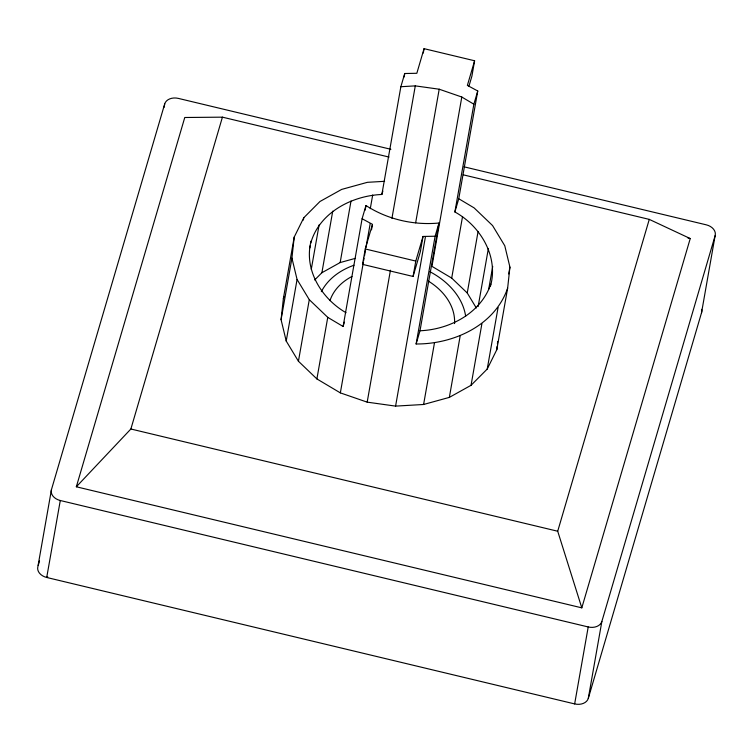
<?xml version="1.0" encoding="UTF-8"?>
<svg xmlns="http://www.w3.org/2000/svg" width="753" height="753" viewBox="0 0 753 753"><rect width="100%" height="100%" fill="white"/><g stroke="black" fill="none" stroke-linecap="round" stroke-linejoin="round"><path stroke-width="1.13" d="M310.669 243.379C319.027 212.741 351.839 195.676 381.865 194.472L400.86 86.717L404.738 73.512L416.833 73.286L424.061 48.663L474.606 60.767L467.378 85.39L477.75 91L458.756 198.745L474.108 207.884L492.566 225.561L504.783 245.77L509.922 267.127L507.635 288.173L496.782 349.75L487.219 369.055L471.039 385.31L449.343 397.386L423.6 404.483L395.579 406.112L367.182 402.149L340.347 392.878L316.891 378.928L298.433 361.242L286.215 341.043L281.076 319.686L283.363 298.63L294.216 237.063L303.779 217.758L319.959 201.503L341.655 189.417L367.398 182.32L384.595 181.322M281.076 319.686L291.929 258.11L294.216 237.063M311.064 241.101C303.628 269.687 321.625 298.715 346.022 312.711M490.391 286.422C498.9 256.811 480.649 226.145 454.878 211.96L473.872 104.206L477.75 91M496.782 349.75L497.159 346.239M497.413 343.905L497.667 341.561M390.892 149.301L178.348 98.398A11.568 8.528 10 0 0 164.709 103.914L51.458 489.619L37.895 566.576A11.568 8.528 10 0 0 46.714 577.476L574.652 703.914A11.568 8.528 10 0 0 588.291 698.398L701.542 312.702L715.105 235.736A11.568 8.528 10 0 0 706.286 224.836L464.027 166.818M51.458 489.619A11.568 8.528 10 0 0 60.287 500.51L46.714 577.476L47.768 576.967M164.098 107.359L164.709 103.914M303.374 220.036L303.779 217.758M286.215 341.043L297.068 279.467L291.929 258.11M309.86 247.935L310.264 245.657M311.281 269.31L319.121 224.836M298.433 361.242L309.285 299.675L297.068 279.467M314.669 279.975L321.889 272.727L332.741 211.151M316.891 378.928L327.753 317.361L309.285 299.675M321.889 272.727L340.158 262.552L351.02 200.976M327.753 317.361L343.104 326.491L362.099 218.737L365.977 205.531C387.315 219.405 413.708 225.458 438.99 223.02L419.995 330.765L416.117 343.98C453.504 344.206 494.796 325.569 507.635 288.173M365.158 210.162L365.977 205.531M370.278 208.685L372.688 194.999M438.99 223.02L435.112 236.226L423.026 236.451L420.306 251.841L413.077 276.464L362.532 264.359L365.252 248.961L372.481 224.347L362.099 218.737M340.347 392.878L363.294 262.722M363.699 260.416L364.104 258.11M364.508 255.813L365.525 250.052M365.93 247.746L370.203 223.556M371.511 229.844L372.283 225.448M404.126 76.985L404.738 73.512M391.936 218.351L415.289 85.88L439.206 89.212L461.805 97.024L473.872 104.206M423.28 53.058L424.061 48.663M367.182 402.149L390.449 270.214M415.647 222.832L439.206 89.212M413.077 276.464L415.797 261.075L423.026 236.451M395.579 406.112L425.436 236.79M416.117 343.98L435.112 236.226M461.805 97.024L431.949 266.346L451.696 278.092L467.246 292.983L476.32 308.005M474.606 60.767L471.896 76.166L468.931 86.237M423.6 404.483L434.462 342.916M451.696 278.092L462.549 216.525M467.246 292.983L478.099 231.416M449.343 397.386L460.196 335.819M478.136 306.584L488.386 248.434M471.039 385.31L481.901 323.734M488.697 289.218L492.716 266.411M487.219 369.055L498.081 307.488M508.717 273.97L509.922 267.127M574.652 703.914L588.215 626.957A11.568 8.528 10 0 0 601.863 621.441L715.105 235.736M588.291 698.398L601.863 621.441M38.224 565.456L39.542 560.938M463.246 174.828L649.274 219.387L690.237 238.56L581.805 607.85L76.335 486.786L184.767 117.496L222.427 117.157L389.056 157.066M76.335 486.786L130.871 429.003L222.427 117.157M343.104 326.491L344.385 322.133M381.865 194.472L382.863 191.074M362.532 264.359L363.191 262.119M454.878 211.96L458.756 198.745M581.805 607.85L557.709 531.232L649.274 219.387M283.363 298.63L284.37 296.597M490.787 284.145C480.781 313.37 449.475 329.569 419.995 330.765M340.158 262.552L355.331 258.364M400.86 86.717L415.289 85.88M687.95 238.014L690.237 238.56M365.252 248.961L415.797 261.075M130.871 429.003L557.709 531.232M60.287 500.51L588.215 626.957M701.608 309.351A11.568 8.528 10 0 1 701.542 312.702M321.343 291.684A75.196 55.44 10 0 1 353.985 265.235M429.709 271.598A75.196 55.44 10 0 1 465.646 316.204M329.974 300.635A63.628 46.912 10 0 1 351.962 276.483M428.288 281.048A63.628 46.912 10 0 1 454.548 323.592"/></g></svg>
